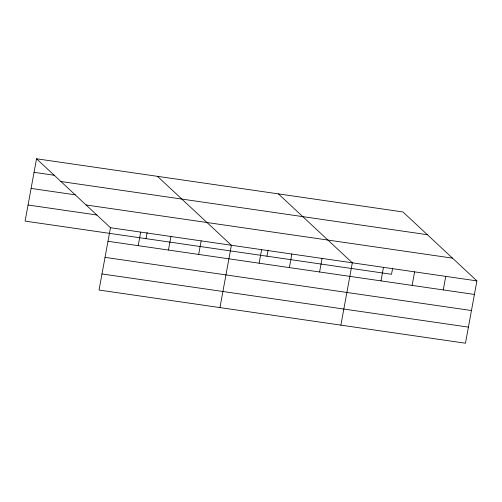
<?xml version="1.0" encoding="UTF-8"?>
<svg xmlns="http://www.w3.org/2000/svg" width="502" height="502" viewBox="0 0 502 502"><rect width="100%" height="100%" fill="white"/><g stroke="black" fill="none" stroke-linecap="round" stroke-linejoin="round"><path stroke-width="0.75" d="M36.539 158.783L110.471 227.72L99.032 290.043L465.461 343.217L476.9 280.894L402.968 211.957L36.539 158.783L25.1 221.106L391.529 274.28L392.658 268.15M138.213 245.66L140.698 232.106M146.019 238.651L147.149 232.52M168.446 250.046L170.931 236.492M198.673 254.432L201.164 240.885M219.951 307.594L231.391 245.271L157.459 176.327M259.132 263.205L261.624 249.657M266.945 256.202L268.068 250.071M289.365 267.591L291.85 254.043M319.598 271.977L322.083 258.43M340.877 325.139L352.316 262.816L278.384 193.879M380.974 280.888L383.459 267.334M412.117 285.406L414.608 271.852M443.266 289.924L445.751 276.376M34.054 172.33L54.203 175.254M60.937 181.529L427.365 234.704M31.099 188.426L75.281 194.839M86.074 204.973L452.503 258.141M28.056 205.011L97.043 215.019M110.471 227.72L476.9 280.894M107.98 241.274L474.415 294.442M105.031 257.369L471.46 310.537M101.988 273.948L468.416 327.122"/></g></svg>
